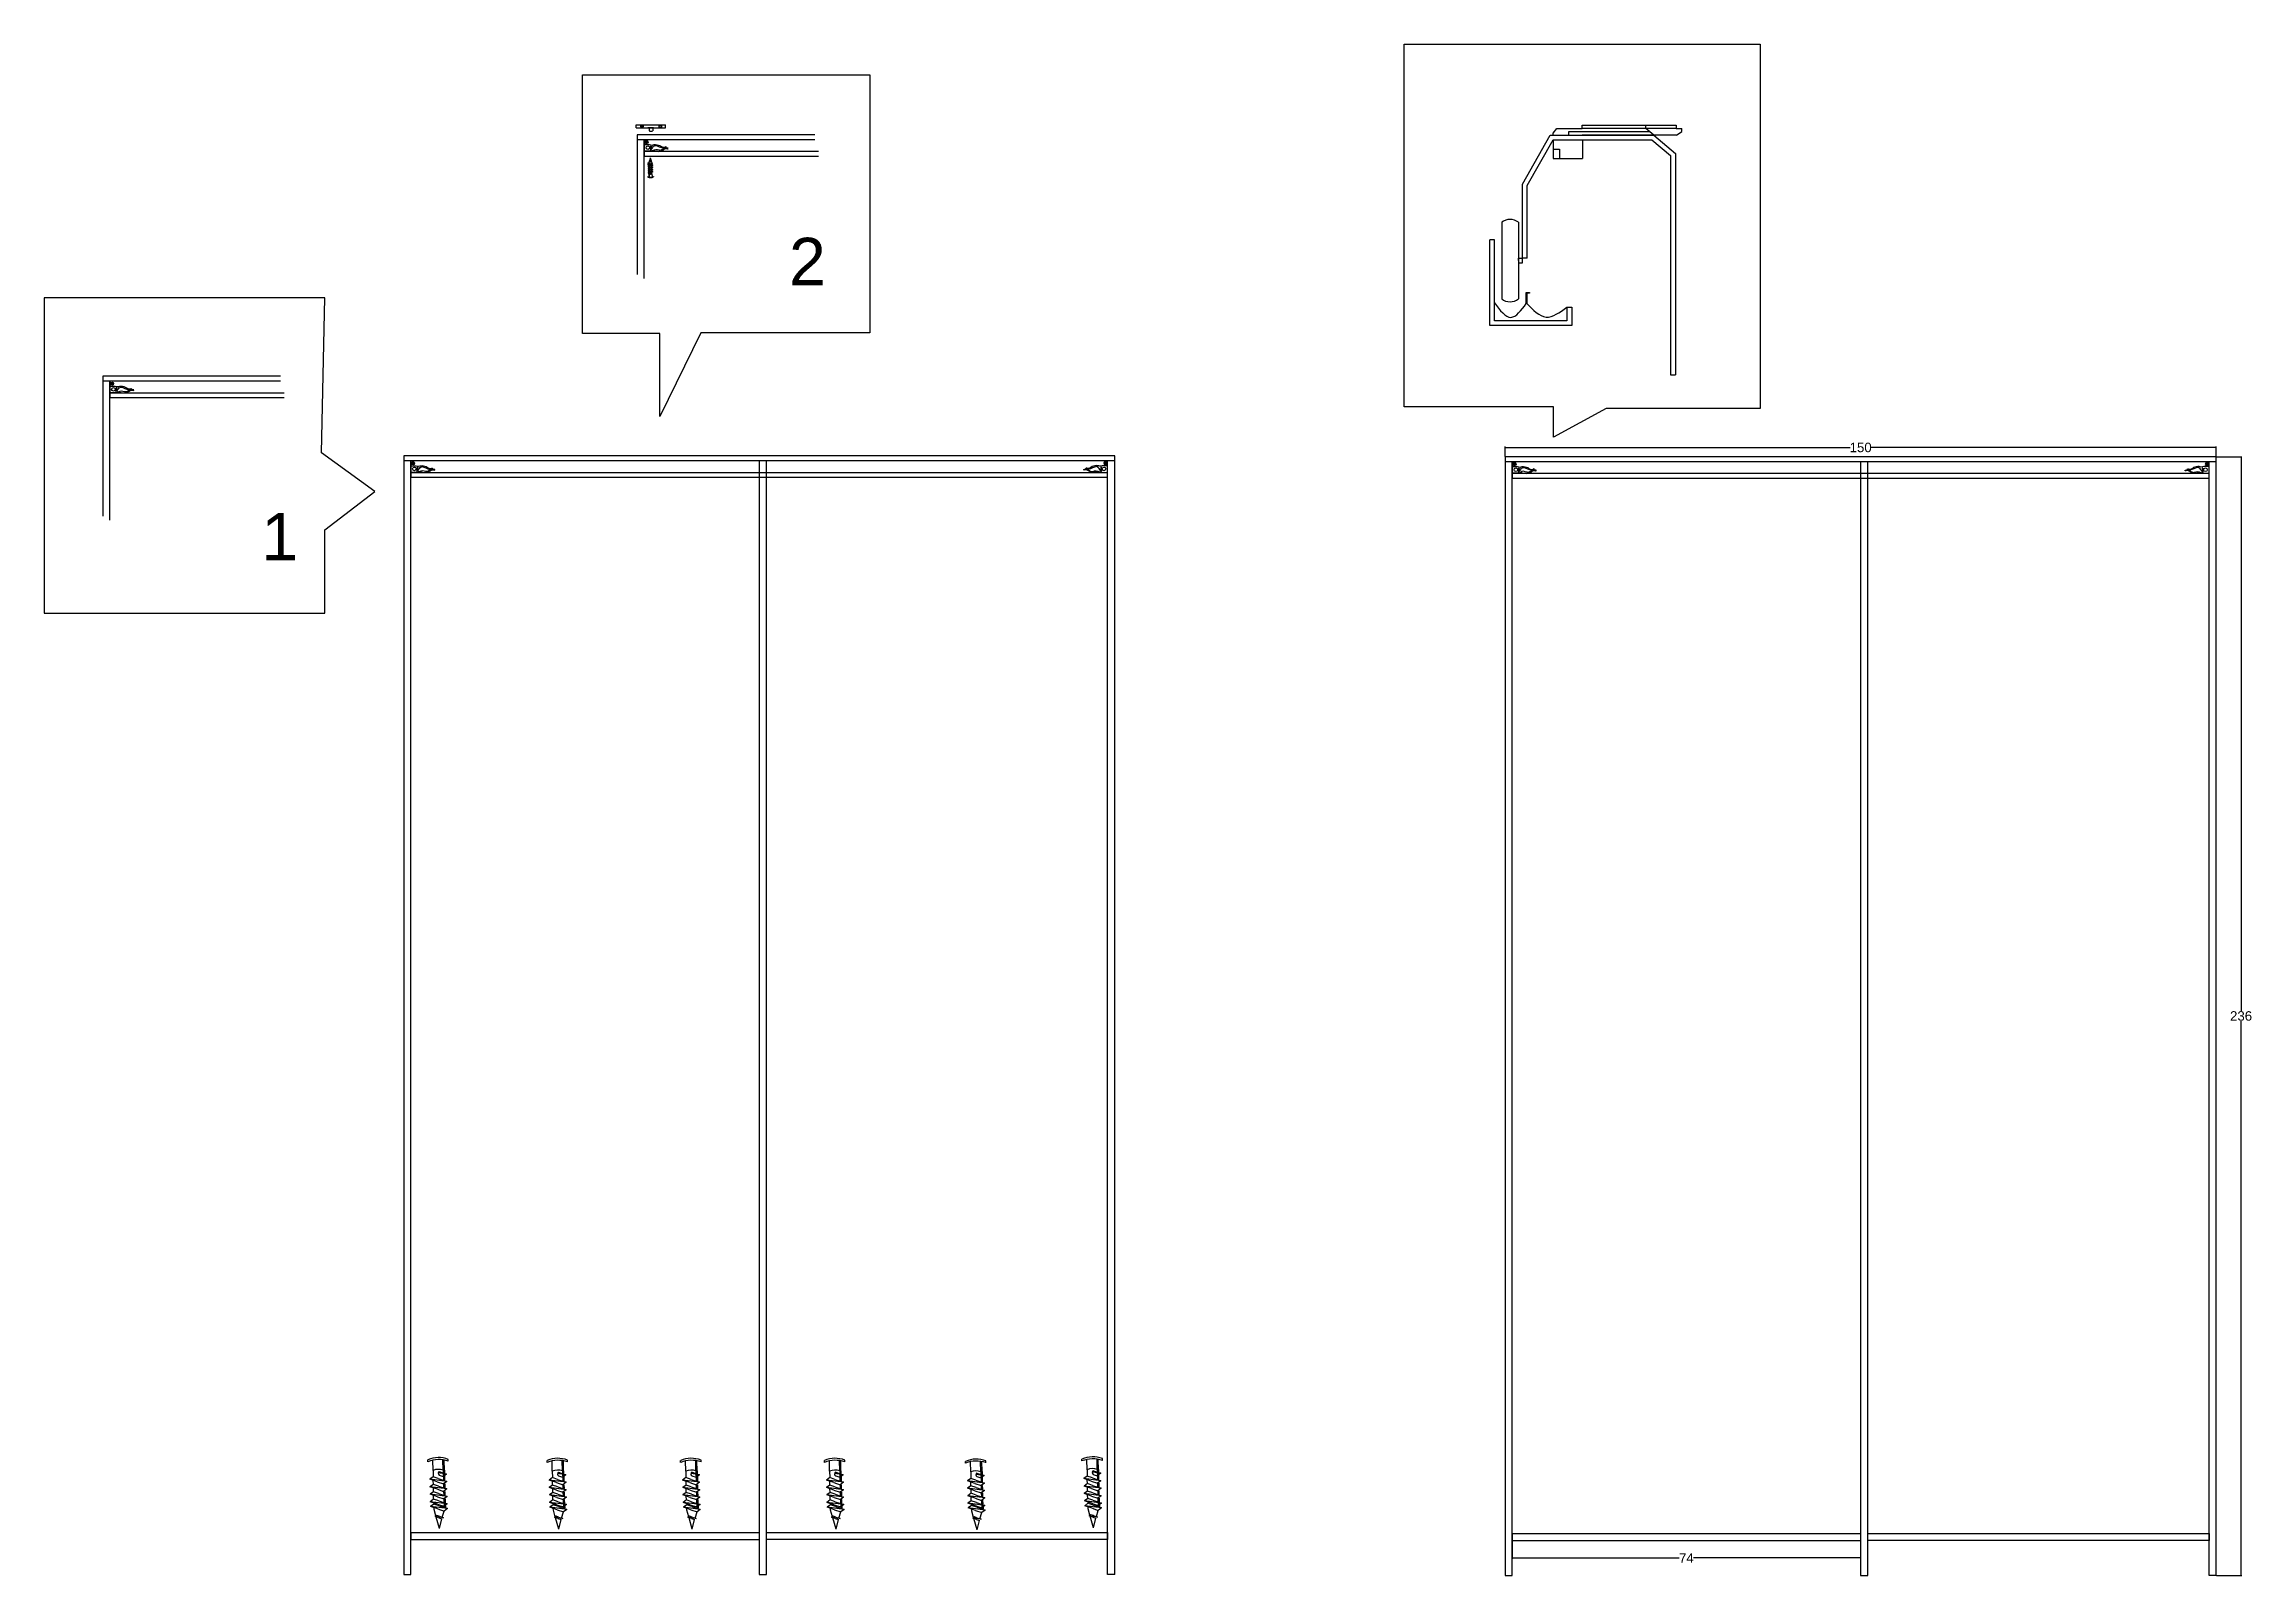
# Model space of a CAD drawing. Header units: inches. Extents: x -434 to 32, y -218 to 106.
import ezdxf

# ---------------------------------------------------------------- set-up
doc = ezdxf.new("R2010")
doc.units = ezdxf.units.IN
doc.header["$MEASUREMENT"] = 0
doc.styles.get("Standard").update_dxf_attribs({"font": 'Arial.ttf'})
doc.dimstyles.get("Standard").update_dxf_attribs({"dimtxt": 0.18, "dimasz": 0.18, "dimexe": 0.18, "dimexo": 0.0625, "dimgap": 0.09, "dimtad": 0, "dimtih": 1, "dimtoh": 1, "dimdec": 4, "dimzin": 0, "dimdsep": 46, "dimtxsty": 'Standard', "dimcen": 0.09, "dimadec": 0, "dimazin": 0, "dimtfac": 1, "dimtdec": 4, "dimtofl": 0, "dimtmove": 0, "dimatfit": 3, "dimfxl": 1, "dimtolj": 1, "dimtzin": 0, "dimarcsym": 0})

# ---------------------------------------------------------------- blocks, each defined once
blk = doc.blocks.new('Vite a croce a testa piana - 10 mm da sopra')
at = {"color": 0, "linetype": 'Continuous'}
for p, q in [((-5, 2), (-5, -2)), ((-2, 2), (-5, 2)), ((-2, 2), (-2, 5)), ((2, 5), (-2, 5)), ((-2, 2), (-2, -2)), ((2, 2), (-2, 2)), ((2, 2), (2, 5)), ((2, 2), (2, -2)), ((2, 2), (5, 2)), ((5, 2), (5, -2)), ((-2, -2), (-5, -2)), ((2, -2), (-2, -2)), ((-2, -2), (-2, -5)), ((2, -5), (-2, -5)), ((2, -2), (2, -5)), ((2, -2), (5, -2))]:
    blk.add_line(p, q, dxfattribs=at)
blk.add_circle((0, 0), 9.84, dxfattribs=at)
blk = doc.blocks.new('_ArchTick')
at = {"color": 0, "linetype": 'ByBlock', "const_width": 0.15}
blk.add_lwpolyline([(-0.5, -0.5), (0.5, 0.5)], dxfattribs=at)
blk = doc.blocks.new('*D2')
at = {"color": 0, "lineweight": -2, "transparency": 16777216}
for p, q in [((24.68, 18.5), (30.06, 18.5)), ((29.88, 18.5), (29.88, -98.4)), ((29.88, -217.5), (29.88, -100.61)), ((24.68, -217.5), (30.06, -217.5))]:
    blk.add_line(p, q, dxfattribs=at)
at = {"layer": 'Defpoints', "color": 0, "transparency": 16777216}
for p in [(24.62, 18.5), (24.62, -217.5), (29.88, -217.5)]:
    blk.add_point(p, dxfattribs=at)
at = {"color": 0, "lineweight": -2, "transparency": 16777216, "xscale": 0.18, "yscale": 0.18, "zscale": 0.18}
for p, rotation in [((29.88, 18.5), 90), ((29.88, -217.5), 270)]:
    blk.add_blockref('_ArchTick', p, dxfattribs=dict(at, rotation=rotation))
at = {"color": 0, "transparency": 16777216, "insert": (29.88, -99.5), "char_height": 2, "attachment_point": 5}
blk.add_mtext('\\A1;236', dxfattribs=at)
blk = doc.blocks.new('*D3')
at = {"color": 0, "lineweight": -2, "transparency": 16777216}
for p, q in [((-125.38, 18.56), (-125.38, 20.62)), ((-125.38, 20.44), (-52.58, 20.44)), ((24.62, 20.44), (-48.17, 20.44)), ((24.62, 18.56), (24.62, 20.62))]:
    blk.add_line(p, q, dxfattribs=at)
at = {"layer": 'Defpoints', "color": 0, "transparency": 16777216}
for p in [(24.62, 20.44), (-125.38, 18.5), (24.62, 18.5)]:
    blk.add_point(p, dxfattribs=at)
at = {"color": 0, "lineweight": -2, "transparency": 16777216, "xscale": 0.18, "yscale": 0.18, "zscale": 0.18, "rotation": 180}
blk.add_blockref('_ArchTick', (-125.38, 20.44), dxfattribs=at)
at = {"color": 0, "lineweight": -2, "transparency": 16777216, "xscale": 0.18, "yscale": 0.18, "zscale": 0.18}
blk.add_blockref('_ArchTick', (24.62, 20.44), dxfattribs=at)
at = {"color": 0, "transparency": 16777216, "insert": (-50.38, 20.44), "char_height": 2, "attachment_point": 5}
blk.add_mtext('\\A1;150', dxfattribs=at)
blk = doc.blocks.new('*D4')
at = {"color": 0, "lineweight": -2, "transparency": 16777216}
for p, q in [((-123.88, -208.7), (-123.88, -214.01)), ((-50.38, -208.7), (-50.38, -214.01)), ((-123.88, -213.83), (-88.67, -213.83)), ((-50.38, -213.83), (-85.62, -213.83))]:
    blk.add_line(p, q, dxfattribs=at)
at = {"layer": 'Defpoints', "color": 0, "transparency": 16777216}
for p in [(-123.88, -208.64), (-50.38, -208.64), (-50.38, -213.83)]:
    blk.add_point(p, dxfattribs=at)
at = {"color": 0, "lineweight": -2, "transparency": 16777216, "xscale": 0.18, "yscale": 0.18, "zscale": 0.18, "rotation": 180}
blk.add_blockref('_ArchTick', (-123.88, -213.83), dxfattribs=at)
at = {"color": 0, "lineweight": -2, "transparency": 16777216, "xscale": 0.18, "yscale": 0.18, "zscale": 0.18}
blk.add_blockref('_ArchTick', (-50.38, -213.83), dxfattribs=at)
at = {"color": 0, "transparency": 16777216, "insert": (-87.14, -213.83), "char_height": 2, "attachment_point": 5}
blk.add_mtext('\\A1;74', dxfattribs=at)

msp = doc.modelspace()

# ---------------------------------------------------------------- linework, layer by layer
for p, q in [((-146.71, 105.53), (-71.55, 105.53)), ((-146.71, 29.03), (-146.71, 105.53)), ((-71.55, 105.53), (-71.55, 28.69)), ((-320.06, 99.06), (-259.45, 99.06)), ((-320.06, 44.46), (-320.06, 99.06)), ((-259.45, 99.06), (-259.45, 44.61)), ((-308.75, 87.89), (-308.75, 88.51)), ((-308.75, 88.51), (-302.56, 88.51)), ((-302.56, 87.89), (-302.56, 88.51)), ((-308.75, 87.89), (-302.56, 87.89)), ((-271.01, 86.43), (-308.51, 86.43)), ((-308.51, 86.43), (-308.51, 56.93)), ((-308.51, 86.43), (-308.51, 85.43)), ((-308.51, 85.43), (-271.01, 85.43)), ((-307.17, 88.33), (-307.78, 88.33)), ((-307.78, 88.33), (-307.78, 88.06)), ((-307.78, 88.06), (-307.17, 88.06)), ((-307.17, 88.06), (-307.17, 88.33)), ((-307.01, 56.06), (-307.01, 85.43)), ((-307.01, 85.43), (-307.01, 82.93)), ((-307.01, 82.93), (-307.01, 84.35)), ((-307.01, 84.35), (-305.89, 84.35)), ((-305.04, 87.89), (-306.27, 87.89)), ((-306, 87.88), (-306, 87.27)), ((-305.71, 83.99), (-305.73, 83.21)), ((-305.65, 87.89), (-305.04, 87.89)), ((-305.22, 87.88), (-305.22, 87.27)), ((-303.33, 88.3), (-303.94, 88.3)), ((-303.94, 88.3), (-303.94, 88.03)), ((-303.94, 88.03), (-303.33, 88.03)), ((-303.33, 88.03), (-303.33, 88.3)), ((-302.36, 83.73), (-302.51, 83.85)), ((-121.72, 75.96), (-115.87, 86.34)), ((-120.72, 75.7), (-115.28, 85.34)), ((-115.87, 86.34), (-94.05, 86.34)), ((-115.28, 86.78), (-114.45, 87.73)), ((-115.28, 86.34), (-115.28, 86.78)), ((-115.28, 85.34), (-94.42, 85.34)), ((-115.28, 85.34), (-115.28, 81.41)), ((-114.45, 87.73), (-109.11, 87.73)), ((-94.87, 87.03), (-112.01, 87.03)), ((-112.01, 87.03), (-112.01, 86.34)), ((-89.21, 86.34), (-109.15, 86.34)), ((-109.11, 87.73), (-109.11, 88.42)), ((-109.11, 88.42), (-89.31, 88.42)), ((-109.11, 87.73), (-109.11, 87.73)), ((-89.31, 87.72), (-109.11, 87.73)), ((-109.07, 85.34), (-109.07, 81.41)), ((-95.68, 87.72), (-95.68, 88.42)), ((-94.05, 86.34), (-95.68, 87.72)), ((-94.42, 85.34), (-90.48, 82.01)), ((-94.05, 86.34), (-89.48, 82.48)), ((-89.31, 88.42), (-89.31, 87.72)), ((-89.31, 87.72), (-88.08, 87.72)), ((-89.21, 86.34), (-88.08, 87.13)), ((-88.08, 87.13), (-88.08, 87.72)), ((-307.01, 82.93), (-270.26, 82.93)), ((-307.01, 82.93), (-307.01, 81.93)), ((-307.01, 82.93), (-304.74, 82.93)), ((-305.37, 82.93), (-307.01, 82.93)), ((-307.01, 81.93), (-270.26, 81.93)), ((-115.28, 83.37), (-113.9, 83.37)), ((-115.28, 81.41), (-109.07, 81.41)), ((-113.9, 83.37), (-113.9, 81.41)), ((-90.48, 82.01), (-90.48, 35.78)), ((-89.48, 82.48), (-89.48, 35.78)), ((-306.3, 77.6), (-306.3, 77.49)), ((-305.09, 77.63), (-305.09, 77.52)), ((-121.72, 60.37), (-121.72, 75.96)), ((-120.72, 60.37), (-120.72, 75.7)), ((-126.11, 67.95), (-126.11, 51.79)), ((-122.6, 67.95), (-122.6, 51.79)), ((-128.61, 46.17), (-128.61, 64.28)), ((-127.61, 64.28), (-128.61, 64.28)), ((-127.61, 47.17), (-127.61, 64.28)), ((-122.6, 59.87), (-122.6, 60.37)), ((-122.6, 60.37), (-122.6, 59.37)), ((-122.6, 60.37), (-121.72, 60.37)), ((-122.6, 59.37), (-121.72, 59.37)), ((-121.72, 59.37), (-121.72, 60.37)), ((-120.72, 60.37), (-121.72, 60.37)), ((-374.44, 52.02), (-433.63, 52.02)), ((-433.63, 52.02), (-433.63, -14.53)), ((-375.15, 19.28), (-374.44, 52.02)), ((-120.92, 50.83), (-120.92, 53.13)), ((-120.92, 53.13), (-120.24, 53.13)), ((-120.24, 52.99), (-120.78, 52.99)), ((-120.78, 52.99), (-120.78, 50.83)), ((-120.24, 53.13), (-120.24, 53.13)), ((-120.24, 53.13), (-120.24, 52.99)), ((-112.34, 47.17), (-127.61, 47.17)), ((-112.34, 50.04), (-112.34, 47.17)), ((-112.34, 50.04), (-111.34, 50.04)), ((-111.34, 50.04), (-111.34, 46.17)), ((-303.75, 44.46), (-320.06, 44.46)), ((-295.09, 44.61), (-303.75, 27)), ((-303.75, 27), (-303.75, 44.46)), ((-259.45, 44.61), (-295.09, 44.61)), ((-295.09, 44.61), (-295.09, 44.61, -721.74)), ((-111.34, 46.17), (-128.61, 46.17)), ((-383.77, 35.47), (-421.27, 35.47)), ((-421.27, 35.47), (-421.27, 5.97)), ((-421.27, 35.47), (-421.27, 34.47)), ((-421.27, 34.47), (-383.77, 34.47)), ((-419.77, 5.09), (-419.77, 34.47)), ((-419.77, 34.47), (-419.77, 31.97)), ((-419.77, 31.97), (-419.77, 33.38)), ((-419.77, 33.38), (-418.65, 33.38)), ((-418.46, 33.03), (-418.48, 32.24)), ((-415.12, 32.76), (-415.27, 32.88)), ((-90.48, 35.78), (-89.48, 35.78)), ((-419.77, 31.97), (-383.02, 31.97)), ((-419.77, 31.97), (-419.77, 30.97)), ((-419.77, 31.97), (-417.49, 31.97)), ((-418.13, 31.97), (-419.77, 31.97)), ((-419.77, 30.97), (-383.02, 30.97)), ((-115.22, 29.03), (-146.71, 29.03)), ((-115.22, 22.59), (-115.22, 29.03)), ((-104.05, 28.69), (-115.22, 22.59)), ((-71.55, 28.69), (-104.05, 28.69)), ((-363.87, 11.18), (-375.15, 19.28)), ((-207.76, 18.68), (-357.76, 18.68)), ((-357.76, 18.68), (-357.76, -217.32)), ((-357.76, 18.68), (-357.76, 17.68)), ((-207.76, -217.32), (-207.76, 18.68)), ((-357.76, 17.68), (-207.76, 17.68)), ((-356.26, -217.32), (-356.26, 17.68)), ((-356.26, 17.68), (-356.26, 15.18)), ((-356.26, 15.18), (-356.26, 16.6)), ((-356.26, 16.6), (-355.14, 16.6)), ((-356.26, 15.18), (-209.26, 15.18)), ((-356.26, 15.18), (-356.26, 14.18)), ((-356.26, 15.18), (-353.98, 15.18)), ((-354.62, 15.18), (-356.26, 15.18)), ((-356.26, 14.18), (-209.26, 14.18)), ((-354.96, 16.24), (-354.98, 15.45)), ((-351.61, 15.97), (-351.76, 16.1)), ((-351.24, 15.68), (-351.23, 15.82)), ((-282.76, 17.68), (-282.76, -217.32)), ((-281.26, -217.32), (-281.26, 17.68)), ((-214.29, 15.68), (-214.29, 15.82)), ((-213.91, 15.97), (-213.76, 16.1)), ((-210.9, 15.18), (-209.26, 15.18)), ((-210.57, 16.24), (-210.55, 15.45)), ((-209.26, 16.6), (-210.38, 16.6)), ((-209.26, -217.32), (-209.26, 17.68)), ((-209.26, 15.18), (-209.26, 16.6)), ((24.62, 18.5), (-125.38, 18.5)), ((-125.38, 18.5), (-125.38, -217.5)), ((-125.38, 18.5), (-125.38, 17.5)), ((-125.38, 17.5), (24.62, 17.5)), ((-123.88, -217.5), (-123.88, 17.5)), ((-123.88, 17.5), (-123.88, 15)), ((-123.88, 15), (-123.88, 16.41)), ((-123.88, 16.41), (-122.76, 16.41)), ((-123.88, 15), (23.12, 15)), ((-123.88, 15), (-123.88, 14)), ((-123.88, 15), (-121.6, 15)), ((-122.24, 15), (-123.88, 15)), ((-123.88, 14), (23.12, 14)), ((-122.57, 16.06), (-122.6, 15.27)), ((-119.23, 15.79), (-119.38, 15.92)), ((-118.86, 15.49), (-118.85, 15.64)), ((-50.38, 17.5), (-50.38, -217.5)), ((-48.88, -217.5), (-48.88, 17.5)), ((18.1, 15.49), (18.09, 15.64)), ((18.47, 15.79), (18.62, 15.92)), ((21.48, 15), (23.12, 15)), ((21.82, 16.06), (21.84, 15.27)), ((23.12, 16.41), (22, 16.41)), ((23.12, -217.5), (23.12, 17.5)), ((23.12, 15), (23.12, 16.41)), ((24.62, -217.5), (24.62, 18.5)), ((-374.44, 3.08), (-363.87, 11.18)), ((-374.44, -14.53), (-374.44, 3.08)), ((-433.63, -14.53), (-374.44, -14.53)), ((-352.66, -193.52), (-352.66, -193.13)), ((-348.37, -193.41), (-348.37, -193.03)), ((-327.5, -193.67), (-327.5, -193.29)), ((-323.2, -193.57), (-323.2, -193.18)), ((-299.34, -193.67), (-299.34, -193.29)), ((-295.04, -193.57), (-295.04, -193.18)), ((-269, -193.67), (-269, -193.29)), ((-264.7, -193.57), (-264.7, -193.18)), ((-239.23, -193.83), (-239.23, -193.45)), ((-234.93, -193.73), (-234.93, -193.34)), ((-214.67, -193.37), (-214.67, -192.98)), ((-210.37, -193.26), (-210.37, -192.87)), ((-356.26, -208.46), (-356.26, -209.96)), ((-356.26, -208.46), (-282.76, -208.46)), ((-281.26, -208.46), (-209.26, -208.46)), ((-209.26, -208.46), (-209.26, -209.96)), ((-123.88, -208.64), (-123.88, -210.14)), ((-123.88, -208.64), (-50.38, -208.64)), ((-48.88, -208.64), (23.12, -208.64)), ((23.12, -208.64), (23.12, -210.14)), ((-356.26, -209.96), (-282.76, -209.96)), ((-209.26, -209.96), (-281.26, -209.96)), ((-123.88, -210.14), (-50.38, -210.14)), ((23.12, -210.14), (-48.88, -210.14)), ((-357.76, -217.32), (-356.26, -217.32)), ((-282.76, -217.32), (-281.26, -217.32)), ((-207.76, -217.32), (-209.26, -217.32)), ((-125.38, -217.5), (-123.88, -217.5)), ((-50.38, -217.5), (-48.88, -217.5)), ((24.62, -217.5), (23.12, -217.5))]:
    msp.add_line(p, q)
at = {"color": 7}
for p, q in [((-306.25, 80.41), (-306.06, 80.56)), ((-305.75, 80.24), (-306.25, 80.41)), ((-306.25, 80.41), (-305.25, 80.28)), ((-306.24, 80.13), (-306.03, 80.26)), ((-305.73, 79.96), (-306.24, 80.13)), ((-306.24, 80.13), (-305.23, 80)), ((-306.23, 79.69), (-306.03, 79.83)), ((-305.72, 79.51), (-306.23, 79.69)), ((-306.23, 79.69), (-305.22, 79.56)), ((-306.22, 79.24), (-306.02, 79.39)), ((-305.71, 79.07), (-306.22, 79.24)), ((-306.22, 79.24), (-305.21, 79.11)), ((-306.12, 80.11), (-306.12, 80.34)), ((-306.1, 79.83), (-306.11, 80.06)), ((-306.09, 79.39), (-306.1, 79.62)), ((-305.94, 80.92), (-306.06, 80.56)), ((-305.68, 80.43), (-306.06, 80.56)), ((-306.05, 80.11), (-306.05, 80.34)), ((-305.66, 80.14), (-306.03, 80.26)), ((-306.03, 79.83), (-306.03, 80.06)), ((-305.66, 79.7), (-306.03, 79.83)), ((-306.02, 79.39), (-306.03, 79.62)), ((-305.65, 79.26), (-306.02, 79.39)), ((-305.76, 80.86), (-306.01, 80.95)), ((-306.01, 80.95), (-305.51, 80.88)), ((-305.78, 81.58), (-305.92, 81.02)), ((-305.73, 80.96), (-305.92, 81.02)), ((-305.78, 81.58), (-305.58, 80.91)), ((-305.76, 80.86), (-305.61, 80.81)), ((-305.75, 80.24), (-305.45, 80.14)), ((-305.73, 80.96), (-305.51, 80.88)), ((-305.73, 79.96), (-305.43, 79.85)), ((-305.72, 79.51), (-305.42, 79.41)), ((-305.68, 80.43), (-305.25, 80.28)), ((-305.66, 80.14), (-305.23, 80)), ((-305.66, 79.7), (-305.22, 79.56)), ((-305.65, 79.26), (-305.21, 79.11)), ((-305.61, 80.81), (-305.51, 80.88)), ((-305.56, 80.85), (-305.45, 80.47)), ((-305.45, 80.47), (-305.45, 80.35)), ((-305.45, 80.14), (-305.25, 80.28)), ((-305.43, 79.85), (-305.23, 80)), ((-305.43, 79.85), (-305.42, 79.62)), ((-305.42, 79.41), (-305.22, 79.56)), ((-305.42, 79.41), (-305.41, 79.18)), ((-306.21, 78.8), (-306.01, 78.95)), ((-305.7, 78.63), (-306.21, 78.8)), ((-306.21, 78.8), (-305.2, 78.67)), ((-306.2, 78.36), (-306, 78.5)), ((-306.2, 78.36), (-305.7, 78.29)), ((-305.76, 78.21), (-306.2, 78.36)), ((-306.08, 78.95), (-306.09, 79.17)), ((-306.06, 78.13), (-306.08, 78.73)), ((-306.01, 78.95), (-306.02, 79.18)), ((-305.64, 78.82), (-306.01, 78.95)), ((-305.99, 78.13), (-306.01, 78.73)), ((-305.76, 78.42), (-306, 78.5)), ((-305.71, 79.07), (-305.41, 78.97)), ((-305.7, 78.63), (-305.4, 78.53)), ((-305.64, 78.82), (-305.2, 78.67)), ((-305.41, 78.97), (-305.21, 79.11)), ((-305.41, 78.97), (-305.4, 78.74)), ((-305.4, 78.53), (-305.2, 78.67)), ((-305.39, 78.14), (-305.4, 78.53)), ((-351.59, -195.36), (-351.56, -196.73)), ((-350.26, -195.59), (-348.72, -196.12)), ((-349.45, -195.31), (-349.4, -197.46)), ((-349.19, -195.31), (-349.15, -197.46)), ((-326.42, -195.51), (-326.39, -196.88)), ((-324.28, -195.47), (-324.23, -197.62)), ((-324.03, -195.46), (-323.98, -197.61)), ((-298.26, -195.51), (-298.23, -196.88)), ((-296.12, -195.47), (-296.07, -197.62)), ((-295.86, -195.46), (-295.82, -197.61)), ((-267.92, -195.51), (-267.89, -196.88)), ((-265.78, -195.47), (-265.73, -197.62)), ((-265.53, -195.46), (-265.48, -197.61)), ((-236.01, -195.63), (-235.96, -197.78)), ((-235.76, -195.62), (-235.71, -197.77)), ((-213.59, -195.21), (-213.56, -196.58)), ((-212.27, -195.44), (-210.72, -195.96)), ((-211.45, -195.16), (-211.4, -197.31)), ((-211.2, -195.16), (-211.15, -197.3)), ((-351.56, -196.73), (-352.26, -197.24)), ((-350.71, -197.77), (-352.26, -197.24)), ((-348.68, -197.71), (-352.26, -197.24)), ((-351.52, -198.3), (-352.23, -198.81)), ((-348.65, -199.28), (-352.23, -198.81)), ((-350.67, -199.34), (-352.23, -198.81)), ((-351.49, -199.87), (-352.19, -200.38)), ((-350.48, -197.1), (-351.56, -196.73)), ((-351.52, -198.3), (-351.54, -197.49)), ((-350.44, -198.67), (-351.52, -198.3)), ((-351.49, -199.87), (-351.51, -199.06)), ((-350.41, -200.24), (-351.49, -199.87)), ((-350.71, -197.77), (-349.38, -198.22)), ((-350.67, -199.34), (-349.35, -199.79)), ((-348.72, -196.12), (-350.51, -195.89)), ((-350.48, -197.1), (-348.68, -197.71)), ((-350.44, -198.67), (-348.65, -199.28)), ((-350.41, -200.24), (-348.61, -200.85)), ((-350.28, -196.34), (-349.42, -196.63)), ((-348.72, -196.12), (-349.42, -196.63)), ((-348.68, -197.71), (-349.38, -198.22)), ((-349.38, -198.22), (-349.37, -199.03)), ((-348.65, -199.28), (-349.35, -199.79)), ((-349.35, -199.79), (-349.33, -200.6)), ((-349.13, -198.22), (-349.11, -199.03)), ((-349.1, -199.79), (-349.08, -200.6)), ((-326.39, -196.88), (-327.09, -197.4)), ((-325.54, -197.93), (-327.09, -197.4)), ((-323.51, -197.86), (-327.09, -197.4)), ((-326.36, -198.45), (-327.06, -198.97)), ((-323.48, -199.43), (-327.06, -198.97)), ((-325.51, -199.5), (-327.06, -198.97)), ((-326.32, -200.03), (-327.03, -200.54)), ((-325.31, -197.25), (-326.39, -196.88)), ((-326.36, -198.45), (-326.37, -197.64)), ((-325.28, -198.82), (-326.36, -198.45)), ((-326.32, -200.03), (-326.34, -199.21)), ((-325.24, -200.39), (-326.32, -200.03)), ((-325.54, -197.93), (-324.21, -198.38)), ((-325.51, -199.5), (-324.18, -199.95)), ((-323.55, -196.27), (-325.34, -196.04)), ((-325.31, -197.25), (-323.51, -197.86)), ((-325.28, -198.82), (-323.48, -199.43)), ((-325.12, -196.49), (-324.25, -196.79)), ((-325.1, -195.75), (-323.55, -196.27)), ((-323.55, -196.27), (-324.25, -196.79)), ((-323.51, -197.86), (-324.21, -198.38)), ((-324.21, -198.38), (-324.2, -199.19)), ((-323.48, -199.43), (-324.18, -199.95)), ((-324.18, -199.95), (-324.16, -200.76)), ((-323.96, -198.37), (-323.95, -199.18)), ((-323.93, -199.94), (-323.91, -200.75)), ((-298.23, -196.88), (-298.93, -197.4)), ((-297.38, -197.93), (-298.93, -197.4)), ((-295.35, -197.86), (-298.93, -197.4)), ((-298.2, -198.45), (-298.9, -198.97)), ((-295.32, -199.43), (-298.9, -198.97)), ((-297.35, -199.5), (-298.9, -198.97)), ((-298.16, -200.03), (-298.86, -200.54)), ((-297.15, -197.25), (-298.23, -196.88)), ((-298.2, -198.45), (-298.21, -197.64)), ((-297.12, -198.82), (-298.2, -198.45)), ((-298.16, -200.03), (-298.18, -199.21)), ((-297.08, -200.39), (-298.16, -200.03)), ((-297.38, -197.93), (-296.05, -198.38)), ((-297.35, -199.5), (-296.02, -199.95)), ((-295.39, -196.27), (-297.18, -196.04)), ((-297.15, -197.25), (-295.35, -197.86)), ((-297.12, -198.82), (-295.32, -199.43)), ((-296.96, -196.49), (-296.09, -196.79)), ((-296.94, -195.75), (-295.39, -196.27)), ((-295.39, -196.27), (-296.09, -196.79)), ((-295.35, -197.86), (-296.05, -198.38)), ((-296.05, -198.38), (-296.04, -199.19)), ((-295.32, -199.43), (-296.02, -199.95)), ((-296.02, -199.95), (-296, -200.76)), ((-295.8, -198.37), (-295.78, -199.18)), ((-295.77, -199.94), (-295.75, -200.75)), ((-267.89, -196.88), (-268.59, -197.4)), ((-267.04, -197.93), (-268.59, -197.4)), ((-265.01, -197.86), (-268.59, -197.4)), ((-267.86, -198.45), (-268.56, -198.97)), ((-264.98, -199.43), (-268.56, -198.97)), ((-267.01, -199.5), (-268.56, -198.97)), ((-267.82, -200.03), (-268.53, -200.54)), ((-266.81, -197.25), (-267.89, -196.88)), ((-267.86, -198.45), (-267.87, -197.64)), ((-266.78, -198.82), (-267.86, -198.45)), ((-267.82, -200.03), (-267.84, -199.21)), ((-266.74, -200.39), (-267.82, -200.03)), ((-267.04, -197.93), (-265.72, -198.38)), ((-267.01, -199.5), (-265.68, -199.95)), ((-265.05, -196.27), (-266.84, -196.04)), ((-266.81, -197.25), (-265.01, -197.86)), ((-266.78, -198.82), (-264.98, -199.43)), ((-266.62, -196.49), (-265.76, -196.79)), ((-266.6, -195.75), (-265.05, -196.27)), ((-265.05, -196.27), (-265.76, -196.79)), ((-265.01, -197.86), (-265.72, -198.38)), ((-265.72, -198.38), (-265.7, -199.19)), ((-264.98, -199.43), (-265.68, -199.95)), ((-265.68, -199.95), (-265.66, -200.76)), ((-265.46, -198.37), (-265.45, -199.18)), ((-265.43, -199.94), (-265.41, -200.75)), ((-238.12, -197.04), (-238.83, -197.56)), ((-237.27, -198.09), (-238.83, -197.56)), ((-235.24, -198.02), (-238.83, -197.56)), ((-238.09, -198.61), (-238.79, -199.13)), ((-235.21, -199.59), (-238.79, -199.13)), ((-237.24, -199.66), (-238.79, -199.13)), ((-238.05, -200.18), (-238.76, -200.7)), ((-238.15, -195.67), (-238.12, -197.04)), ((-237.04, -197.41), (-238.12, -197.04)), ((-238.09, -198.61), (-238.11, -197.8)), ((-237.01, -198.98), (-238.09, -198.61)), ((-238.05, -200.18), (-238.07, -199.37)), ((-236.98, -200.55), (-238.05, -200.18)), ((-237.27, -198.09), (-235.95, -198.54)), ((-237.24, -199.66), (-235.91, -200.11)), ((-235.28, -196.43), (-237.07, -196.2)), ((-237.04, -197.41), (-235.24, -198.02)), ((-237.01, -198.98), (-235.21, -199.59)), ((-236.85, -196.65), (-235.99, -196.95)), ((-236.83, -195.91), (-235.28, -196.43)), ((-235.28, -196.43), (-235.99, -196.95)), ((-235.24, -198.02), (-235.95, -198.54)), ((-235.95, -198.54), (-235.93, -199.35)), ((-235.21, -199.59), (-235.91, -200.11)), ((-235.91, -200.11), (-235.9, -200.92)), ((-235.7, -198.53), (-235.68, -199.34)), ((-235.66, -200.1), (-235.64, -200.91)), ((-213.56, -196.58), (-214.26, -197.09)), ((-212.71, -197.62), (-214.26, -197.09)), ((-210.68, -197.55), (-214.26, -197.09)), ((-213.53, -198.15), (-214.23, -198.66)), ((-210.65, -199.13), (-214.23, -198.66)), ((-212.68, -199.19), (-214.23, -198.66)), ((-213.49, -199.72), (-214.2, -200.23)), ((-212.64, -200.76), (-214.2, -200.23)), ((-210.62, -200.7), (-214.2, -200.23)), ((-212.48, -196.94), (-213.56, -196.58)), ((-213.53, -198.15), (-213.55, -197.34)), ((-212.45, -198.51), (-213.53, -198.15)), ((-213.49, -199.72), (-213.51, -198.91)), ((-212.41, -200.08), (-213.49, -199.72)), ((-212.71, -197.62), (-211.39, -198.07)), ((-212.68, -199.19), (-211.35, -199.64)), ((-210.72, -195.96), (-212.51, -195.73)), ((-212.48, -196.94), (-210.68, -197.55)), ((-212.45, -198.51), (-210.65, -199.13)), ((-212.41, -200.08), (-210.62, -200.7)), ((-212.29, -196.19), (-211.43, -196.48)), ((-210.72, -195.96), (-211.43, -196.48)), ((-210.68, -197.55), (-211.39, -198.07)), ((-211.39, -198.07), (-211.37, -198.88)), ((-210.65, -199.13), (-211.35, -199.64)), ((-211.35, -199.64), (-211.34, -200.45)), ((-211.13, -198.06), (-211.12, -198.88)), ((-211.1, -199.64), (-211.08, -200.45)), ((-350.64, -200.91), (-352.19, -200.38)), ((-348.61, -200.85), (-352.19, -200.38)), ((-351.46, -201.44), (-352.16, -201.96)), ((-350.64, -202.45), (-352.16, -201.96)), ((-348.58, -202.42), (-352.16, -201.96)), ((-351.39, -202.45), (-352.1, -202.96)), ((-348.51, -203.43), (-352.1, -202.96)), ((-350.54, -203.49), (-352.1, -202.96)), ((-351.46, -201.44), (-351.47, -200.63)), ((-350.38, -201.81), (-351.46, -201.44)), ((-350.31, -202.81), (-351.39, -202.45)), ((-351.37, -203.62), (-351.38, -203.21)), ((-350.97, -204.97), (-351.37, -203.62)), ((-350.81, -204.85), (-351.16, -205.11)), ((-350.27, -205.03), (-350.81, -204.85)), ((-350.64, -200.91), (-349.32, -201.36)), ((-350.64, -202.45), (-349.31, -202.9)), ((-350.54, -203.49), (-349.22, -203.94)), ((-350.38, -201.81), (-348.58, -202.42)), ((-350.31, -202.81), (-348.51, -203.43)), ((-349.63, -205.25), (-349.22, -203.94)), ((-348.61, -200.85), (-349.32, -201.36)), ((-349.32, -201.36), (-349.3, -202.17)), ((-348.58, -202.42), (-349.31, -202.9)), ((-349.25, -202.37), (-349.23, -203.18)), ((-348.51, -203.43), (-349.22, -203.94)), ((-349.06, -201.36), (-349.05, -202.17)), ((-349, -202.36), (-348.98, -203.18)), ((-325.47, -201.07), (-327.03, -200.54)), ((-323.44, -201), (-327.03, -200.54)), ((-326.29, -201.6), (-326.99, -202.11)), ((-325.47, -202.61), (-326.99, -202.11)), ((-323.41, -202.57), (-326.99, -202.11)), ((-326.22, -202.6), (-326.93, -203.12)), ((-323.35, -203.58), (-326.93, -203.12)), ((-325.37, -203.65), (-326.93, -203.12)), ((-326.29, -201.6), (-326.31, -200.78)), ((-325.21, -201.96), (-326.29, -201.6)), ((-325.14, -202.97), (-326.22, -202.6)), ((-326.2, -203.78), (-326.21, -203.36)), ((-325.81, -205.13), (-326.2, -203.78)), ((-325.47, -201.07), (-324.15, -201.52)), ((-325.47, -202.61), (-324.14, -203.06)), ((-325.37, -203.65), (-324.05, -204.1)), ((-325.24, -200.39), (-323.44, -201)), ((-325.21, -201.96), (-323.41, -202.57)), ((-325.14, -202.97), (-323.35, -203.58)), ((-324.47, -205.4), (-324.05, -204.1)), ((-323.44, -201), (-324.15, -201.52)), ((-324.15, -201.52), (-324.13, -202.33)), ((-323.41, -202.57), (-324.14, -203.06)), ((-324.08, -202.53), (-324.07, -203.34)), ((-323.35, -203.58), (-324.05, -204.1)), ((-323.9, -201.51), (-323.88, -202.32)), ((-323.83, -202.52), (-323.81, -203.33)), ((-297.31, -201.07), (-298.86, -200.54)), ((-295.28, -201), (-298.86, -200.54)), ((-298.13, -201.6), (-298.83, -202.11)), ((-297.31, -202.61), (-298.83, -202.11)), ((-295.25, -202.57), (-298.83, -202.11)), ((-298.06, -202.6), (-298.77, -203.12)), ((-295.19, -203.58), (-298.77, -203.12)), ((-297.21, -203.65), (-298.77, -203.12)), ((-298.13, -201.6), (-298.15, -200.78)), ((-297.05, -201.96), (-298.13, -201.6)), ((-296.98, -202.97), (-298.06, -202.6)), ((-298.04, -203.78), (-298.05, -203.36)), ((-297.65, -205.13), (-298.04, -203.78)), ((-297.31, -201.07), (-295.99, -201.52)), ((-297.31, -202.61), (-295.98, -203.06)), ((-297.21, -203.65), (-295.89, -204.1)), ((-297.08, -200.39), (-295.28, -201)), ((-297.05, -201.96), (-295.25, -202.57)), ((-296.98, -202.97), (-295.19, -203.58)), ((-296.31, -205.4), (-295.89, -204.1)), ((-295.28, -201), (-295.99, -201.52)), ((-295.99, -201.52), (-295.97, -202.33)), ((-295.25, -202.57), (-295.98, -203.06)), ((-295.92, -202.53), (-295.91, -203.34)), ((-295.19, -203.58), (-295.89, -204.1)), ((-295.73, -201.51), (-295.72, -202.32)), ((-295.67, -202.52), (-295.65, -203.33)), ((-266.97, -201.07), (-268.53, -200.54)), ((-264.95, -201), (-268.53, -200.54)), ((-267.79, -201.6), (-268.49, -202.11)), ((-266.97, -202.61), (-268.49, -202.11)), ((-264.91, -202.57), (-268.49, -202.11)), ((-267.73, -202.6), (-268.43, -203.12)), ((-264.85, -203.58), (-268.43, -203.12)), ((-266.88, -203.65), (-268.43, -203.12)), ((-267.79, -201.6), (-267.81, -200.78)), ((-266.71, -201.96), (-267.79, -201.6)), ((-266.65, -202.97), (-267.73, -202.6)), ((-267.7, -203.78), (-267.71, -203.36)), ((-267.31, -205.13), (-267.7, -203.78)), ((-266.97, -201.07), (-265.65, -201.52)), ((-266.97, -202.61), (-265.64, -203.06)), ((-266.88, -203.65), (-265.55, -204.1)), ((-266.74, -200.39), (-264.95, -201)), ((-266.71, -201.96), (-264.91, -202.57)), ((-266.65, -202.97), (-264.85, -203.58)), ((-265.97, -205.4), (-265.55, -204.1)), ((-264.95, -201), (-265.65, -201.52)), ((-265.65, -201.52), (-265.63, -202.33)), ((-264.91, -202.57), (-265.64, -203.06)), ((-265.58, -202.53), (-265.57, -203.34)), ((-264.85, -203.58), (-265.55, -204.1)), ((-265.4, -201.51), (-265.38, -202.32)), ((-265.33, -202.52), (-265.31, -203.33)), ((-237.21, -201.23), (-238.76, -200.7)), ((-235.18, -201.16), (-238.76, -200.7)), ((-238.02, -201.75), (-238.72, -202.27)), ((-237.2, -202.77), (-238.72, -202.27)), ((-235.14, -202.73), (-238.72, -202.27)), ((-237.96, -202.76), (-238.66, -203.28)), ((-235.08, -203.74), (-238.66, -203.28)), ((-237.11, -203.8), (-238.66, -203.28)), ((-238.02, -201.75), (-238.04, -200.94)), ((-236.94, -202.12), (-238.02, -201.75)), ((-236.88, -203.13), (-237.96, -202.76)), ((-237.93, -203.94), (-237.94, -203.52)), ((-237.54, -205.29), (-237.93, -203.94)), ((-237.21, -201.23), (-235.88, -201.68)), ((-237.2, -202.77), (-235.88, -203.22)), ((-237.11, -203.8), (-235.78, -204.26)), ((-236.98, -200.55), (-235.18, -201.16)), ((-236.94, -202.12), (-235.14, -202.73)), ((-236.88, -203.13), (-235.08, -203.74)), ((-236.2, -205.56), (-235.78, -204.26)), ((-235.18, -201.16), (-235.88, -201.68)), ((-235.88, -201.68), (-235.86, -202.49)), ((-235.14, -202.73), (-235.88, -203.22)), ((-235.82, -202.68), (-235.8, -203.5)), ((-235.08, -203.74), (-235.78, -204.26)), ((-235.63, -201.67), (-235.61, -202.48)), ((-235.56, -202.68), (-235.55, -203.49)), ((-213.46, -201.29), (-214.16, -201.8)), ((-212.64, -202.3), (-214.16, -201.8)), ((-210.58, -202.27), (-214.16, -201.8)), ((-213.4, -202.3), (-214.1, -202.81)), ((-210.52, -203.27), (-214.1, -202.81)), ((-212.55, -203.34), (-214.1, -202.81)), ((-213.46, -201.29), (-213.48, -200.48)), ((-212.38, -201.66), (-213.46, -201.29)), ((-212.32, -202.66), (-213.4, -202.3)), ((-213.37, -203.47), (-213.38, -203.06)), ((-212.98, -204.82), (-213.37, -203.47)), ((-212.81, -204.7), (-213.16, -204.96)), ((-212.27, -204.88), (-212.81, -204.7)), ((-212.64, -200.76), (-211.32, -201.21)), ((-212.64, -202.3), (-211.32, -202.75)), ((-212.55, -203.34), (-211.22, -203.79)), ((-212.38, -201.66), (-210.58, -202.27)), ((-212.32, -202.66), (-210.52, -203.27)), ((-212.27, -204.88), (-211.37, -205.19)), ((-211.64, -205.1), (-211.22, -203.79)), ((-210.62, -200.7), (-211.32, -201.21)), ((-211.32, -201.21), (-211.3, -202.02)), ((-210.58, -202.27), (-211.32, -202.75)), ((-211.25, -202.22), (-211.24, -203.03)), ((-210.52, -203.27), (-211.22, -203.79)), ((-211.07, -201.21), (-211.05, -202.02)), ((-211, -202.21), (-210.99, -203.02)), ((-349.37, -205.34), (-351.16, -205.11)), ((-350.38, -205.37), (-351.16, -205.11)), ((-350.21, -207.6), (-350.91, -205.19)), ((-350.38, -205.37), (-349.72, -205.6)), ((-350.27, -205.03), (-349.37, -205.34)), ((-350.21, -207.6), (-349.72, -205.6)), ((-325.64, -205.01), (-325.99, -205.26)), ((-324.2, -205.5), (-325.99, -205.26)), ((-325.22, -205.53), (-325.99, -205.26)), ((-325.04, -207.75), (-325.74, -205.35)), ((-325.1, -205.19), (-325.64, -205.01)), ((-325.22, -205.53), (-324.55, -205.75)), ((-325.1, -205.19), (-324.2, -205.5)), ((-325.04, -207.75), (-324.55, -205.75)), ((-297.48, -205.01), (-297.83, -205.26)), ((-296.04, -205.5), (-297.83, -205.26)), ((-297.05, -205.53), (-297.83, -205.26)), ((-296.88, -207.75), (-297.58, -205.35)), ((-296.94, -205.19), (-297.48, -205.01)), ((-297.05, -205.53), (-296.39, -205.75)), ((-296.94, -205.19), (-296.04, -205.5)), ((-296.88, -207.75), (-296.39, -205.75)), ((-267.14, -205.01), (-267.49, -205.26)), ((-265.7, -205.5), (-267.49, -205.26)), ((-266.72, -205.53), (-267.49, -205.26)), ((-266.54, -207.75), (-267.24, -205.35)), ((-266.6, -205.19), (-267.14, -205.01)), ((-266.72, -205.53), (-266.05, -205.75)), ((-266.6, -205.19), (-265.7, -205.5)), ((-266.54, -207.75), (-266.05, -205.75)), ((-237.37, -205.17), (-237.72, -205.42)), ((-235.93, -205.65), (-237.72, -205.42)), ((-236.95, -205.69), (-237.72, -205.42)), ((-236.77, -207.91), (-237.47, -205.51)), ((-236.83, -205.35), (-237.37, -205.17)), ((-236.95, -205.69), (-236.29, -205.91)), ((-236.83, -205.35), (-235.93, -205.65)), ((-236.77, -207.91), (-236.28, -205.91)), ((-211.37, -205.19), (-213.16, -204.96)), ((-212.39, -205.22), (-213.16, -204.96)), ((-212.21, -207.45), (-212.91, -205.04)), ((-212.39, -205.22), (-211.72, -205.45)), ((-212.21, -207.45), (-211.72, -205.44))]:
    msp.add_line(p, q, dxfattribs=at)
at = {"color": 0}
for p, q in [((-306.06, 78.13), (-306.05, 77.53)), ((-305.99, 78.13), (-305.98, 77.52)), ((-305.39, 78.14), (-305.38, 77.54)), ((-351.59, -195.36), (-351.63, -193.2)), ((-349.45, -195.31), (-349.49, -193.14)), ((-349.19, -195.31), (-349.24, -193.18)), ((-326.42, -195.51), (-326.46, -193.36)), ((-324.28, -195.47), (-324.32, -193.29)), ((-324.03, -195.46), (-324.07, -193.33)), ((-298.26, -195.51), (-298.3, -193.36)), ((-296.12, -195.47), (-296.16, -193.29)), ((-295.86, -195.46), (-295.91, -193.33)), ((-267.92, -195.51), (-267.97, -193.36)), ((-265.78, -195.47), (-265.82, -193.29)), ((-265.53, -195.46), (-265.57, -193.33)), ((-238.15, -195.67), (-238.2, -193.52)), ((-236.01, -195.63), (-236.05, -193.45)), ((-235.76, -195.62), (-235.8, -193.49)), ((-213.59, -195.21), (-213.64, -193.05)), ((-211.45, -195.16), (-211.49, -192.98)), ((-211.2, -195.16), (-211.24, -193.03))]:
    msp.add_line(p, q, dxfattribs=at)
for centre in [(-306.27, 83.68), (-419.02, 32.71), (-355.52, 15.92), (-210.01, 15.92), (-123.13, 15.74), (22.37, 15.74)]:
    msp.add_circle(centre, 0.376)
for centre, radius, start, end in [((-305.61, 87.88), 0.724, 237.4885, 302.5115), ((-305.64, 83.97), 0.0706, 3.284, 195.2592), ((-305.5, 83.26), 0.236, 193.1728, 301.6862), ((-305.73, 79.2), 1.7, 250.6289, 292.1857), ((-305.73, 78.96), 1.57, 248.8414, 293.9732), ((-124.36, 65.68), 2.87, 52.2248, 127.7752), ((-124.36, 53.96), 2.79, 231.0157, 308.9843), ((-418.4, 33), 0.0706, 3.284, 195.2592), ((-418.25, 32.29), 0.236, 193.1728, 301.6862), ((-354.75, 15.51), 0.236, 193.1728, 301.6862), ((-354.89, 16.22), 0.0706, 3.284, 195.2592), ((-210.78, 15.51), 0.236, 238.3138, 346.8272), ((-210.63, 16.22), 0.0706, 344.7408, 176.716), ((-122.37, 15.33), 0.236, 193.1728, 301.6862), ((-122.51, 16.04), 0.0706, 3.284, 195.2592), ((21.61, 15.33), 0.236, 238.3138, 346.8272), ((21.75, 16.04), 0.0706, 344.7408, 176.716), ((-350.39, -198.25), 5.6, 68.8414, 113.9732), ((-350.38, -199.13), 6.06, 70.6289, 112.1857), ((-325.22, -198.41), 5.6, 68.8414, 113.9732), ((-325.21, -199.29), 6.06, 70.6289, 112.1857), ((-297.06, -198.41), 5.6, 68.8414, 113.9732), ((-297.05, -199.29), 6.06, 70.6289, 112.1857), ((-266.72, -198.41), 5.6, 68.8414, 113.9732), ((-266.71, -199.29), 6.06, 70.6289, 112.1857), ((-236.95, -198.57), 5.6, 68.8414, 113.9732), ((-236.94, -199.44), 6.06, 70.6289, 112.1857), ((-212.39, -198.1), 5.6, 68.8414, 113.9732), ((-212.38, -198.98), 6.06, 70.6289, 112.1857)]:
    msp.add_arc(centre, radius, start, end)
at = {"linetype": 'Continuous'}
for centre, radius, start, end in [((-305.71, 78.91), 0.829, 249.949, 292.5097), ((-350.46, -198.09), 2.95, 69.949, 112.5097), ((-325.29, -198.24), 2.95, 69.949, 112.5097), ((-297.13, -198.24), 2.95, 69.949, 112.5097), ((-266.79, -198.24), 2.95, 69.949, 112.5097), ((-237.02, -198.4), 2.95, 69.949, 112.5097), ((-212.46, -197.93), 2.95, 69.949, 112.5097)]:
    msp.add_arc(centre, radius, start, end, dxfattribs=at)
at = {"color": 7}
for centre, radius, start, end in [((-305.81, 78.32), 0.115, 292.542, 64.4641), ((-350.1, -195.97), 0.411, 112.542, 244.4641), ((-212.11, -195.82), 0.411, 112.542, 244.4641), ((-324.93, -196.13), 0.411, 112.542, 244.4641), ((-296.77, -196.13), 0.411, 112.542, 244.4641), ((-266.44, -196.13), 0.411, 112.542, 244.4641), ((-236.67, -196.28), 0.411, 112.542, 244.4641)]:
    msp.add_arc(centre, radius, start, end, dxfattribs=at)
for points in [[(-305.89, 84.35), (-305.37, 84.25), (-304.9, 84.35), (-303.75, 84.15)], [(-305.57, 83.98), (-305.57, 83.28), (-305.05, 84), (-303.41, 83.7), (-302.36, 83.73)], [(-303.75, 84.15), (-302.71, 83.78), (-302.51, 83.85)], [(-301.98, 83.57), (-302.85, 83.53), (-303.04, 83.43), (-303.69, 83.12), (-303.9, 83.16), (-305.37, 83.06), (-305.4, 83.05), (-305.37, 83.06)], [(-305.37, 82.93), (-304.85, 83.03), (-304.38, 82.93), (-303.23, 83.13)], [(-303.23, 83.13), (-302.19, 83.5), (-301.99, 83.43)], [(-127.64, 50.94), (-124.17, 47.9), (-120.92, 50.83)], [(-120.78, 50.83), (-116.76, 47.95), (-112.34, 50.04)], [(-418.65, 33.38), (-418.13, 33.28), (-417.65, 33.38), (-416.51, 33.18)], [(-418.32, 33.01), (-418.32, 32.31), (-417.8, 33.03), (-416.16, 32.74), (-415.12, 32.76)], [(-414.73, 32.61), (-415.6, 32.56), (-415.79, 32.46), (-416.44, 32.15), (-416.66, 32.19), (-418.13, 32.09), (-418.15, 32.08), (-418.13, 32.09)], [(-416.51, 33.18), (-415.46, 32.81), (-415.27, 32.88)], [(-415.99, 32.16), (-414.94, 32.54), (-414.74, 32.46)], [(-418.13, 31.97), (-417.6, 32.06), (-417.13, 31.97), (-415.99, 32.16)], [(-355.14, 16.6), (-354.62, 16.5), (-354.15, 16.6), (-353, 16.4)], [(-354.82, 16.22), (-354.82, 15.53), (-354.3, 16.25), (-352.66, 15.95), (-351.61, 15.97)], [(-351.23, 15.82), (-352.09, 15.77), (-352.29, 15.68), (-352.94, 15.36), (-353.15, 15.4), (-354.62, 15.31), (-354.65, 15.3), (-354.62, 15.31)], [(-354.62, 15.18), (-354.1, 15.28), (-353.63, 15.18), (-352.48, 15.38)], [(-353, 16.4), (-351.96, 16.02), (-351.76, 16.1)], [(-352.48, 15.38), (-351.44, 15.75), (-351.24, 15.68)], [(-214.29, 15.82), (-213.43, 15.77), (-213.24, 15.68), (-212.59, 15.36), (-212.37, 15.4), (-210.9, 15.31), (-210.88, 15.3), (-210.9, 15.31)], [(-213.04, 15.38), (-214.09, 15.75), (-214.29, 15.68)], [(-210.7, 16.22), (-210.7, 15.53), (-211.23, 16.25), (-212.87, 15.95), (-213.91, 15.97)], [(-212.52, 16.4), (-213.56, 16.02), (-213.76, 16.1)], [(-210.9, 15.18), (-211.43, 15.28), (-211.9, 15.18), (-213.04, 15.38)], [(-210.38, 16.6), (-210.9, 16.5), (-211.38, 16.6), (-212.52, 16.4)], [(-122.76, 16.41), (-122.24, 16.31), (-121.77, 16.41), (-120.62, 16.21)], [(-122.44, 16.04), (-122.44, 15.35), (-121.91, 16.07), (-120.27, 15.77), (-119.23, 15.79)], [(-118.85, 15.64), (-119.71, 15.59), (-119.9, 15.49), (-120.56, 15.18), (-120.77, 15.22), (-122.24, 15.13), (-122.26, 15.11), (-122.24, 15.13)], [(-122.24, 15), (-121.72, 15.1), (-121.24, 15), (-120.1, 15.2)], [(-120.62, 16.21), (-119.58, 15.84), (-119.38, 15.92)], [(-120.1, 15.2), (-119.05, 15.57), (-118.86, 15.49)], [(18.09, 15.64), (18.95, 15.59), (19.14, 15.49), (19.8, 15.18), (20.01, 15.22), (21.48, 15.13), (21.51, 15.11), (21.48, 15.13)], [(19.34, 15.2), (18.3, 15.57), (18.1, 15.49)], [(21.68, 16.04), (21.68, 15.35), (21.16, 16.07), (19.51, 15.77), (18.47, 15.79)], [(19.86, 16.21), (18.82, 15.84), (18.62, 15.92)], [(21.48, 15), (20.96, 15.1), (20.48, 15), (19.34, 15.2)], [(22, 16.41), (21.48, 16.31), (21.01, 16.41), (19.86, 16.21)]]:
    msp.add_spline(points, degree=3)

# ---------------------------------------------------------------- block references
at = {"yscale": 0.03398254985983764, "zscale": 0.03398254985983764}
for p, xscale in [((-306.56, 84.87), 0.03398254985983764), ((-419.31, 33.91), 0.03398254985983764), ((-355.81, 17.12), 0.03398254985983764), ((-209.72, 17.12), -0.03398254985983764), ((-123.43, 16.94), 0.03398254985983764), ((22.67, 16.94), -0.03398254985983764)]:
    msp.add_blockref('Vite a croce a testa piana - 10 mm da sopra', p, dxfattribs=dict(at, xscale=xscale))

# ---------------------------------------------------------------- texts
for s, p in [('2', (-276.48, 54.68)), ('1', (-387.82, -3.35))]:
    msp.add_text(s, height=10).set_placement(p)

# ---------------------------------------------------------------- dimensions: what is measured, and where the dimension line sits
dim = msp.add_linear_dim(base=(24.62, 20.44), p1=(-125.38, 18.5), p2=(24.62, 18.5), dimstyle='Standard', override={"dimtxt": 2, "dimdec": 0, "dimblk1": 'ArchTick', "dimblk2": 'ArchTick', "dimsah": 1})
dim.commit()
dim.dimension.update_dxf_attribs({"geometry": '*D3', "text_midpoint": (-50.38, 20.44)})
dim = msp.add_linear_dim(base=(29.88, -217.5), p1=(24.62, 18.5), p2=(24.62, -217.5), angle=90, dimstyle='Standard', override={"dimtxt": 2, "dimdec": 0, "dimblk1": 'ArchTick', "dimblk2": 'ArchTick', "dimsah": 1})
dim.commit()
dim.dimension.update_dxf_attribs({"geometry": '*D2', "text_midpoint": (29.88, -99.5)})
dim = msp.add_linear_dim(base=(-50.37946036, -213.828041), p1=(-123.87946036, -208.63781994), p2=(-50.37946036, -208.63781994), dimstyle='Standard', override={"dimtxt": 2, "dimdec": 0, "dimblk1": 'ArchTick', "dimblk2": 'ArchTick', "dimsah": 1})
dim.commit()
dim.dimension.update_dxf_attribs({"geometry": '*D4', "text_midpoint": (-87.14419466, -213.828041), "dimtype": 160})

doc.saveas('drawing.dxf')
